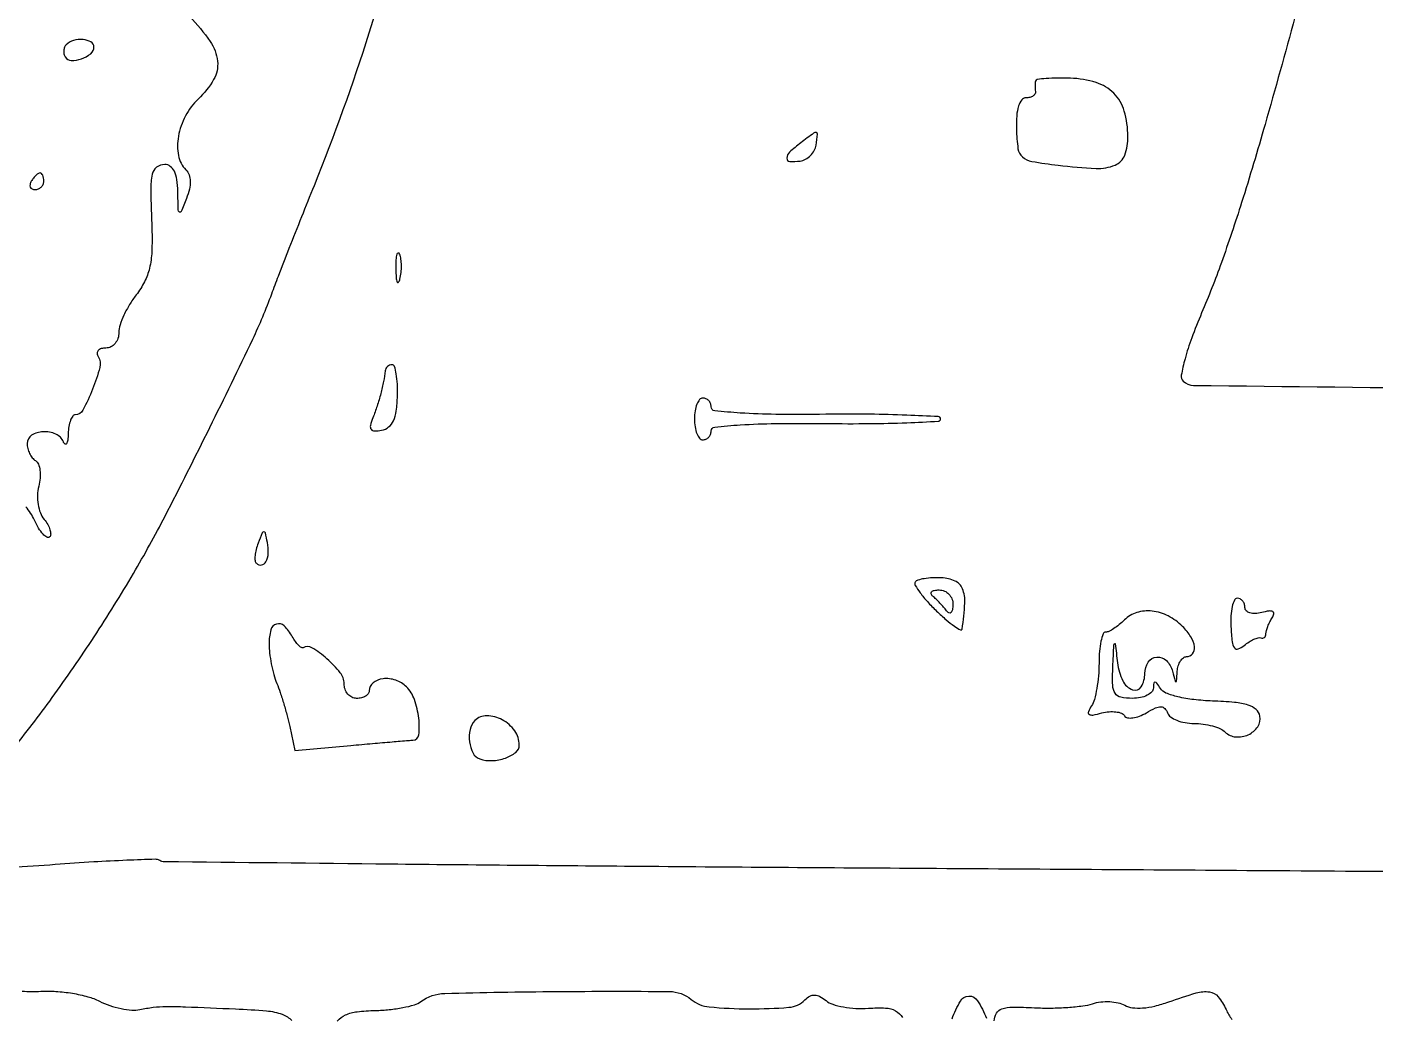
# Model space of a CAD drawing. Extents: x 0 to 5034, y 0 to 2560.
# Drawn here: x 1904 to 2065.6, y 1178 to 1296.5 of the extents above; entities that cross this region are included whole.
import ezdxf

# ---------------------------------------------------------------- set-up
doc = ezdxf.new("R2010")
doc.units = 0

msp = doc.modelspace()

# ---------------------------------------------------------------- linework, layer by layer
for points in [[(2067.550831, 1344.743673, -0.000003), (2066.39108, 1339.404517, -0.000002), (2065.006241, 1333.029467, -0.000002), (2063.623418, 1326.663945, -0.000004), (2062.470415, 1321.356639, -0.002911), (2061.458502, 1316.826241, -0.004268), (2060.51121, 1312.854103, -0.002096), (2059.664743, 1309.494811, -0.07578), (2059.352962, 1308.762087, 0.062835), (2059.026728, 1308.047112, 0.002164), (2058.122964, 1305.107145, 0.004023), (2057.096713, 1301.615463, 0.002796), (2055.991252, 1297.655448, -0.002781), (2052.4013, 1284.793986, -0.006961), (2049.598279, 1275.458189, -0.009368), (2047.170453, 1268.237066, -0.015167), (2044.807068, 1262.204757, 0.012296), (2043.611371, 1259.2037, 0.022541), (2042.809746, 1256.696726, 0.020815), (2042.3675, 1254.744608, 0.251039), (2042.595243, 1254.035466, 0.191444), (2043.832285, 1253.527228, 0.000039), (2111.563383, 1252.752597, 0.000864)], [(2322.927894, 1251.294968, 0.000022), (2409.49966, 1250.401181, 0.000401)], [(1902.138666, 1209.748344, 0.012974), (1907.002123, 1216.088085, 0.012271), (1912.03919, 1223.389618, 0.012037), (1916.745609, 1230.97587, 0.013806), (1920.529288, 1237.843114, 0.004163), (1925.901879, 1248.481493, 0.003584), (1931.042698, 1259.065311, 0.023542), (1933.327133, 1264.5, -0.004554), (1934.125665, 1266.621777, -0.001231), (1935.429708, 1269.96875, -0.001246), (1936.9289, 1273.76094, -0.001292), (1938.429082, 1277.5, 0.01911), (1945.020056, 1295.787062, 0.008647), (1952.314288, 1320.193448, 0.008278)], [(1923.477041, 1297.726607, -0.039608), (1925.931911, 1294.761937, -0.127546), (1926.823666, 1292.383487, -0.158532), (1926.356757, 1290.187057, -0.072099), (1924.517277, 1287.85496, 0.081063), (1922.971321, 1285.821483, 0.078863), (1922.133702, 1283.382877, 0.088675), (1922.141655, 1281.064947, 0.152434), (1923.030484, 1279.369516, -0.109861), (1923.414477, 1278.765864, -0.082521), (1923.558204, 1277.989432, -0.064618), (1923.452628, 1277.039494, -0.035142), (1923.09387, 1275.919516, -0.004716), (1922.448953, 1274.349176, -0.498572), (1922.254318, 1274.300167, -0.219259), (1922.116149, 1274.578503, -0.002396), (1922.063386, 1276.75, 0.029983), (1921.948151, 1278.197372, 0.077396), (1921.645386, 1279.197769, 0.122797), (1921.158877, 1279.783961, 0.159761), (1920.5, 1280, 0.162648), (1919.510785, 1279.669469, 0.184185), (1918.980356, 1278.826358, 0.054219), (1918.815806, 1276.981251, 0.004692), (1918.951827, 1272.254381, -0.020472), (1918.944327, 1269.563203, -0.047494), (1918.66561, 1267.565753, -0.058469), (1918.065872, 1265.924607, -0.049879), (1917.076026, 1264.369522, 0.030455), (1916.28148, 1263.222043, 0.028223), (1915.609833, 1261.957674, 0.029369), (1915.142474, 1260.763893, 0.07877), (1915, 1259.865141, -0.082196), (1914.882099, 1259.152791, -0.092308), (1914.542039, 1258.547885, -0.100649), (1914.035618, 1258.143413, -0.118885), (1913.440983, 1258, 0.068006), (1912.890671, 1257.924804, 0.141794), (1912.52572, 1257.699382, 0.190607), (1912.400324, 1257.365302, 0.134796), (1912.514451, 1256.976618, -0.206363), (1912.705726, 1255.680886, -0.029029), (1911.840288, 1253.05611, -0.027465), (1910.693321, 1250.564751, -0.277951), (1909.755889, 1250, 0.247772), (1909.459828, 1249.843693, 0.061071), (1909.198851, 1249.339062, 0.0483), (1909.00636, 1248.611863, 0.031803), (1908.921053, 1247.75, -0.020908), (1908.859693, 1246.953487, -0.102704), (1908.717133, 1246.528125, -0.451325), (1908.534095, 1246.492009, -0.134342), (1908.337719, 1246.75, 0.194995), (1907.440355, 1247.677872, 0.115751), (1905.906331, 1247.967294, 0.131518), (1904.535503, 1247.534921, 0.256335), (1904, 1246.559017, 0.062082), (1904.074438, 1245.96181, 0.051324), (1904.294828, 1245.359109, 0.053318), (1904.619435, 1244.840961, 0.087983), (1905.00367, 1244.497732, -0.164494), (1905.344986, 1244.085155, -0.059908), (1905.531757, 1243.339456, -0.051288), (1905.553385, 1242.409685, -0.041693), (1905.392003, 1241.425729, 0.053444), (1905.242577, 1240.358567, 0.048077), (1905.313713, 1239.244209, 0.050527), (1905.584546, 1238.229375, 0.08293), (1906.030833, 1237.462848, -0.041249), (1906.466466, 1236.839916, -0.057615), (1906.738853, 1236.217841, -0.072717), (1906.820157, 1235.688624, -0.2008), (1906.679941, 1235.346608, -0.346047), (1906.360248, 1235.308351, -0.074115), (1905.900718, 1235.691619, -0.0487), (1905.37973, 1236.405636, -0.026383), (1904.876926, 1237.370774, 0.07475), (1903.831548, 1238.977729, 0.119092)], [(2371.653125, 1192.980935, 0.000073), (2333.396231, 1193.260119, 0.000105), (2299.5, 1193.495436, -0.000105), (2265.746496, 1193.729782, -0.000075), (2227.934375, 1194.005904, -0.000075), (2191.867325, 1194.280124, -0.000161), (2164, 1194.505193, 0.00022), (2135.158311, 1194.734742, 0.000087), (2095.515265, 1195.025921, 0.000086), (2052.705471, 1195.325531, 0.000108), (2013.009411, 1195.587935, -0.000391), (1977.500732, 1195.842773, -0.000646), (1947.502402, 1196.120286, -0.000032), (1920.447605, 1196.407269, -0.136565), (1919.887228, 1196.569697, 0.147542), (1919.370124, 1196.707592, 0.001882), (1915.952056, 1196.58404, 0.005294), (1911.975956, 1196.383147, 0.003423), (1907.377817, 1196.070378, -0.014109), (1896.74886, 1195.575286, -0.200607)], [(1903.407395, 1180.90243, 0.03514), (1905.636716, 1180.882737, -0.032533), (1907.449061, 1180.876167, -0.024452), (1909.429716, 1180.642239, -0.024942), (1911.278273, 1180.235983, -0.05083), (1912.663849, 1179.702109, 0.03541), (1913.896588, 1179.183005, 0.0304), (1915.254381, 1178.811622, 0.031564), (1916.53281, 1178.627419, 0.072679), (1917.5, 1178.69048, -0.022672), (1919.119685, 1178.95997, -0.028027), (1920.646096, 1179.057028, -0.011565), (1922.963998, 1179.02071, -0.000964), (1928.968263, 1178.776054, -0.010475), (1932.701844, 1178.53827, -0.065095), (1934.572603, 1178.130606, -0.118069), (1935.74596, 1177.362502, -0.071888)], [(1941.184585, 1177.316686, -0.104517), (1942.163046, 1178.043028, -0.078452), (1943.554678, 1178.433744, -0.024291), (1945.731206, 1178.583201, 0.02064), (1947.420119, 1178.686796, 0.022212), (1949.053439, 1178.928556, 0.022436), (1950.427725, 1179.259381, 0.09061), (1951.196556, 1179.642043, -0.155623), (1954.056091, 1180.633592, -0.00421), (1967.489571, 1180.856463, -0.003911), (1980.998709, 1180.861161, -0.173008), (1983.612227, 1179.90686, 0.151052), (1985.770846, 1179.012256, 0.022246), (1990.549782, 1178.779986, 0.021118), (1995.32779, 1178.962353, 0.178103), (1997.251206, 1179.851206, -0.071544), (1997.845325, 1180.295916, -0.133648), (1998.425568, 1180.434218, -0.11747), (1999.047896, 1180.264925, -0.048351), (1999.775855, 1179.771061, 0.095587), (2000.572295, 1179.333759, 0.032853), (2001.853451, 1179.012279, 0.031239), (2003.347729, 1178.835567, 0.031409), (2004.849648, 1178.846894, -0.027542), (2006.920338, 1178.878513, -0.117361), (2008.103196, 1178.546746, -0.128122), (2008.954268, 1177.73466, -0.03552)], [(2014.888711, 1177.56878, -0.043394), (2015.883415, 1179.716622, -0.263667), (2016.898564, 1180.317917, -0.264047), (2017.934815, 1179.755634, -0.043485), (2019.006691, 1177.647673, 0.005316)], [(2019.936614, 1177.324139, -0.12659), (2020.207112, 1178.242056, -0.180398), (2020.863963, 1178.768273, -0.079802), (2022.156857, 1178.975858, -0.012459), (2024.75, 1178.911059, 0.015465), (2026.732123, 1178.873451, 0.014421), (2028.759697, 1178.956217, 0.014571), (2030.555885, 1179.13422, 0.046548), (2031.729821, 1179.397903, -0.050644), (2032.702755, 1179.608102, -0.039841), (2033.781232, 1179.642554, -0.041079), (2034.799091, 1179.509671, -0.074708), (2035.582111, 1179.213987, 0.09736), (2036.505184, 1178.912084, 0.049245), (2037.733191, 1178.883126, 0.040898), (2039.199665, 1179.114647, 0.0262), (2040.85229, 1179.609111, -0.013279), (2044.147908, 1180.688652, -0.106158), (2045.732769, 1180.813277, -0.191729), (2046.783324, 1180.223001, -0.063209), (2047.732259, 1178.688283, 0.057335), (2048.441849, 1177.510045, 0.132139)]]:
    msp.add_lwpolyline(points, format="xyb")
for points in [[(1908.693853, 1294.36052, 0.096382), (1908.487617, 1294.054641, 0.077371), (1908.390517, 1293.668938, 0.075821), (1908.414476, 1293.264427, 0.085976), (1908.559212, 1292.904194, 0.251406), (1909.292238, 1292.479983, 0.092338), (1910.51342, 1292.667218, 0.089221), (1911.616217, 1293.290262, 0.223243), (1912, 1294.106989, 0.274485), (1911.65045, 1294.695752, 0.106073), (1910.704307, 1294.975921, 0.086873), (1909.558862, 1294.864723, 0.129546)], [(2024.881139, 1290, 0.040515), (2024.844024, 1289.755647, 0.017527), (2024.832601, 1289.426562, 0.017209), (2024.844871, 1289.073781, 0.021859), (2024.881579, 1288.75, -0.172419), (2024.828196, 1288.464554, -0.11538), (2024.598026, 1288.220488, -0.087683), (2024.219424, 1288.055923, -0.058965), (2023.75, 1288.000598, 0.231418), (2023.230086, 1287.746656, 0.091389), (2022.853125, 1287.021426, 0.056942), (2022.63587, 1285.849585, 0.02419), (2022.601993, 1284.250598, 0.025352), (2022.786308, 1281.888734, 0.184089), (2023.315089, 1280.903724, 0.13765), (2024.445338, 1280.371017, 0.012142), (2027.601993, 1279.917876, 0.017612), (2032.149331, 1279.539236, 0.110156), (2034.434707, 1279.935236, 0.210474), (2035.585064, 1281.133738, 0.090284), (2035.968197, 1283.366631, 0.067246), (2035.525553, 1286.409838, 0.125861), (2034.277623, 1288.543934, 0.124417), (2032.146571, 1289.83207, 0.064895), (2029.066348, 1290.349791, 0.011608), (2027.498808, 1290.371268, 0.01847), (2026.159211, 1290.309001, 0.012948), (2025.09261, 1290.191979, 0.310405)], [(1996.75, 1282.607954, 0.024051), (1995.402515, 1281.478966, 0.199408), (1995.075623, 1280.769298, 0.405153), (1995.430559, 1280.374181, 0.053743), (1996.666871, 1280.421612, 0.088375), (1997.322229, 1280.640261, 0.071895), (1997.915964, 1281.084036, 0.071895), (1998.359739, 1281.677771, 0.088375), (1998.578388, 1282.333129, 0.008328), (1998.748718, 1283.645432, 0.403483), (1998.601396, 1283.837389, 0.19914), (1998.285352, 1283.758726, 0.003056)], [(1904.5, 1278, 0.082592), (1904.343488, 1277.6179, 0.161196), (1904.3746, 1277.29375, 0.182303), (1904.586039, 1277.078288, 0.108972), (1904.940983, 1277, 0.093332), (1905.345238, 1277.076123, 0.09642), (1905.688914, 1277.29375, 0.099167), (1905.918938, 1277.618444, 0.105053), (1906, 1278, 0.042167), (1905.967655, 1278.382849, 0.061769), (1905.870461, 1278.70625, 0.081139), (1905.727648, 1278.92554, 0.210953), (1905.559017, 1279, 0.151918), (1905.34829, 1278.934461, 0.038439), (1905.066025, 1278.70625, 0.035638), (1904.768994, 1278.382774, 0.029505)], [(1948.194949, 1267.5, 0.012823), (1948.235556, 1266.431793, 0.080377), (1948.356533, 1265.900903, 0.597527), (1948.51666, 1265.883358, 0.087174), (1948.692991, 1266.269032, 0.037336), (1948.832894, 1267.036634, 0.029507), (1948.872264, 1267.880008, 0.030339), (1948.814405, 1268.671085, 0.06278), (1948.655937, 1269.269032, 0.31318), (1948.47713, 1269.386009, 0.333666), (1948.315079, 1269.257153, 0.052471), (1948.212705, 1268.580113, 0.014395)], [(1946.923489, 1255.25, -0.024071), (1946.734505, 1253.997834, -0.014797), (1946.398033, 1252.544564, -0.014371), (1945.957427, 1251.045385, -0.016709), (1945.450711, 1249.648576, 0.033549), (1945.150552, 1248.725366, 0.217764), (1945.236631, 1248.256484, 0.250401), (1945.633236, 1248.055176, 0.043189), (1946.499969, 1248.148576, 0.119252), (1947.339031, 1248.53446, 0.117895), (1947.913128, 1249.262604, 0.076194), (1948.254317, 1250.445336, 0.025256), (1948.395878, 1252.250598, 0.018819), (1948.381673, 1253.688272, 0.030771), (1948.249102, 1254.899282, 0.032027), (1948.0364, 1255.789274, 0.32944), (1947.75, 1256.000598, 0.096532), (1947.457838, 1255.94342, 0.088119), (1947.197837, 1255.779863, 0.08793), (1947.009634, 1255.536405, 0.095543)], [(1984, 1249.5, 0.038131), (1984.073116, 1248.542644, 0.057076), (1984.29375, 1247.734375, 0.074992), (1984.617064, 1247.182831, 0.226478), (1985, 1247, 0.10383), (1985.381572, 1247.080101, 0.098949), (1985.70625, 1247.307553, 0.096746), (1985.923832, 1247.647344, 0.094445), (1986, 1248.046989, -0.383373), (1986.430676, 1248.526128, -0.01026), (1989.498232, 1248.790322, -0.013904), (1993.746252, 1248.950066, -0.005109), (1999.75, 1248.947431, 0.004765), (2005.022349, 1248.941489, 0.007941), (2009.460938, 1249.049298, 0.002516), (2013.233654, 1249.219928, 0.399577), (2013.5, 1249.5, 0.399577), (2013.233654, 1249.780072, 0.002516), (2009.460938, 1249.950702, 0.007941), (2005.022349, 1250.058511, 0.004765), (1999.75, 1250.052569, -0.005109), (1993.746252, 1250.049934, -0.013904), (1989.498232, 1250.209678, -0.01026), (1986.430676, 1250.473872, -0.383373), (1986, 1250.953011, 0.094445), (1985.923832, 1251.352656, 0.096746), (1985.70625, 1251.692447, 0.098949), (1985.381572, 1251.919899, 0.10383), (1985, 1252, 0.226478), (1984.617064, 1251.817169, 0.074992), (1984.29375, 1251.265625, 0.057076), (1984.073116, 1250.457356, 0.038131)], [(1931.696917, 1234.606872, 0.031108), (1931.450554, 1233.843711, 0.039794), (1931.325261, 1233.116061, 0.044381), (1931.323903, 1232.517723, 0.176541), (1931.476461, 1232.190205, 0.242448), (1932.09269, 1231.993026, 0.232038), (1932.627993, 1232.376835, 0.112038), (1932.90685, 1233.385971, 0.061341), (1932.808853, 1234.671731, 0.006855), (1932.556938, 1235.8404, 0.36589), (1932.387121, 1235.967698, 0.286752), (1932.19236, 1235.8296, 0.005261)], [(2010.462452, 1229.939247, 0.281693), (2010.460714, 1229.545903, 0.02322), (2011.056875, 1228.657767, 0.025678), (2011.927863, 1227.600187, 0.016632), (2013.035558, 1226.465934, 0.012969), (2014.180412, 1225.424673, 0.024918), (2015.15857, 1224.661935, 0.028963), (2015.891161, 1224.208184, 0.521535), (2016.1, 1224.312909, 0.021874), (2016.414992, 1227.427713, 0.110459), (2016.13312, 1229.141821, 0.193677), (2015.243716, 1230.067106, 0.094985), (2013.626895, 1230.451049, 0.021785), (2012.53633, 1230.451251, 0.02925), (2011.553434, 1230.350783, 0.029402), (2010.778309, 1230.178154, 0.186959)], [(2014.984687, 1227.25, -0.037587), (2014.931604, 1226.618706, -0.159858), (2014.760309, 1226.28649, -0.327207), (2014.514255, 1226.250498, -0.111066), (2014.223054, 1226.5, 0.017789), (2013.871686, 1226.937434, 0.011028), (2013.430111, 1227.426563, 0.01106), (2012.97225, 1227.890763, 0.019542), (2012.5717, 1228.25, -0.129577), (2012.368486, 1228.533999, -0.297449), (2012.422103, 1228.779687, -0.152297), (2012.752042, 1228.949546, -0.043317), (2013.333333, 1229, -0.102919), (2013.972559, 1228.867015, -0.101386), (2014.509628, 1228.489797, -0.098893), (2014.86458, 1227.922707, -0.092982)], [(2048.321089, 1224.591896, 0.013332), (2048.464719, 1222.780108, 0.127489), (2048.735122, 1222.06037, 0.342831), (2049.183243, 1221.923096, 0.081815), (2049.903695, 1222.341896, -0.029215), (2050.484838, 1222.766873, -0.036711), (2051.070219, 1223.086369, -0.039963), (2051.581919, 1223.271032, -0.167398), (2051.903695, 1223.25, 0.120639), (2052.13189, 1223.213906, 0.151666), (2052.329333, 1223.29375, 0.133082), (2052.464329, 1223.482498, 0.084158), (2052.515313, 1223.75, -0.065385), (2052.571208, 1224.117355, -0.023453), (2052.742347, 1224.61948, -0.022797), (2052.983825, 1225.158816, -0.025043), (2053.266693, 1225.656741, 0.090108), (2053.459712, 1226.130382, 0.340834), (2053.329448, 1226.400236, 0.155415), (2052.876539, 1226.471346, 0.025794), (2052.00138, 1226.29011, -0.049732), (2051.226056, 1226.167854, -0.086512), (2050.580908, 1226.242754, -0.126766), (2050.158852, 1226.495954, -0.197055), (2050, 1226.883369, 0.081786), (2049.92977, 1227.309851, 0.092126), (2049.727132, 1227.67199, 0.100674), (2049.425387, 1227.914129, 0.119455), (2049.071089, 1228, 0.295365), (2048.724412, 1227.775634, 0.051392), (2048.4676, 1226.998869, 0.041577), (2048.319752, 1225.898025, 0.025718)], [(2035.547463, 1225.404606, -0.024635), (2034.924698, 1224.840359, -0.027952), (2034.27421, 1224.365091, -0.028829), (2033.683901, 1224.02909, -0.118686), (2033.285714, 1223.938561, 0.319546), (2032.980002, 1223.726767, 0.034484), (2032.730804, 1222.851611, 0.032253), (2032.556745, 1221.651085, 0.019877), (2032.5, 1220.224276, -0.021797), (2032.433311, 1218.695225, -0.021914), (2032.233753, 1217.180546, -0.022366), (2031.943504, 1215.879777, -0.077113), (2031.593628, 1215.092476, 0.042573), (2031.23001, 1214.405833, 0.358956), (2031.322235, 1214.093755, 0.197138), (2031.75158, 1214.004527, 0.017852), (2032.842632, 1214.248596, -0.041903), (2033.707812, 1214.39891, -0.051756), (2034.525652, 1214.386513, -0.060633), (2035.181641, 1214.226193, -0.165591), (2035.545365, 1213.926599, 0.212167), (2035.90872, 1213.6785, 0.077879), (2036.544196, 1213.662286, 0.059798), (2037.338891, 1213.864688, 0.041052), (2038.177014, 1214.270479, -0.021957), (2039.268745, 1214.851466, -0.113791), (2039.931386, 1214.998627, -0.20759), (2040.380289, 1214.799537, -0.099461), (2040.713987, 1214.25, 0.154383), (2041.081449, 1213.77042, 0.058812), (2041.831713, 1213.367188, 0.051014), (2042.81042, 1213.092386, 0.042974), (2043.883333, 1213, -0.034099), (2044.999131, 1212.923817, -0.033123), (2046.105359, 1212.69662, -0.034955), (2047.048331, 1212.364471, -0.094492), (2047.632783, 1211.967217, 0.175758), (2048.88269, 1211.382697, 0.130787), (2050.396046, 1211.64345, 0.137707), (2051.526693, 1212.604352, 0.198109), (2051.786463, 1213.875827, 0.169764), (2051.332126, 1214.658521, 0.100686), (2050.379006, 1215.188955, 0.054167), (2048.751179, 1215.517091, 0.014164), (2046.087545, 1215.683407, -0.019776), (2043.860123, 1215.847592, -0.03087), (2041.966749, 1216.182051, -0.034482), (2040.529477, 1216.635329, -0.159133), (2039.865487, 1217.183407, 0.014887), (2039.435713, 1217.818541, 0.220461), (2039.207205, 1217.947004, 0.39865), (2039.056756, 1217.825214, 0.029846), (2039.015313, 1217.25, -0.189774), (2038.820544, 1216.772561, -0.087009), (2038.270123, 1216.367188, -0.067455), (2037.45788, 1216.092143, -0.047987), (2036.5, 1216, -0.049844), (2035.110285, 1216.138882, -0.206282), (2034.431987, 1216.608996, -0.133708), (2034.142126, 1217.573177, -0.017213), (2034.160037, 1219.75, -0.000452), (2034.276691, 1222.426656, -0.202828), (2034.351893, 1222.584473, -0.602997), (2034.434336, 1222.553502, -0.000683), (2034.723396, 1220.25, 0.079883), (2035.34351, 1218.116765, 0.193363), (2036.527135, 1217.021901, 0.366242), (2037.560846, 1217.384878, 0.133527), (2038, 1219, -0.145724), (2038.402642, 1220.352183, -0.233248), (2039.418866, 1220.952629, -0.217404), (2040.574841, 1220.527025, -0.134366), (2041.310674, 1219.25, 0.001923), (2041.622879, 1218.073823, 0.339035), (2041.719237, 1218, 0.392517), (2041.801199, 1218.076061, 0.002113), (2041.883999, 1219.25, -0.054605), (2042.002555, 1219.919394, -0.070943), (2042.259675, 1220.485938, -0.08736), (2042.609345, 1220.867379, -0.165114), (2043, 1221, 0.231044), (2043.724971, 1221.353891, 0.201385), (2043.948075, 1222.175646, 0.107652), (2043.514318, 1223.375741, 0.056082), (2042.517353, 1224.625504, 0.078102), (2040.801612, 1225.875193, 0.090825), (2038.87129, 1226.456426, 0.101183), (2037.027803, 1226.289391, 0.123968)], [(1933, 1222.547053, 0.030279), (1933.06703, 1221.441202, 0.018108), (1933.27342, 1220.1399, 0.018097), (1933.573972, 1218.854502, 0.029786), (1933.930792, 1217.797053, -0.015472), (1934.33197, 1216.711688, -0.007964), (1934.77012, 1215.330473, -0.007908), (1935.176183, 1213.893702, -0.01184), (1935.481008, 1212.625835), (1936.100431, 1209.751671), (1942.800215, 1210.358261, -0.000692), (1945.421527, 1210.591933, -0.000984), (1947.752251, 1210.791828, -0.000545), (1949.722896, 1210.954771, -0.014496), (1950.25, 1210.982426, 0.372056), (1950.954399, 1211.620204, 0.060991), (1950.955966, 1213.612276, 0.054395), (1950.429391, 1215.863973, 0.112214), (1949.471061, 1217.386082, 0.11542), (1948.19054, 1218.181033, 0.10933), (1946.663579, 1218.346524, 0.140196), (1945.468084, 1217.857327, 0.229878), (1945, 1216.893011, -0.164455), (1944.884842, 1216.552359, -0.095748), (1944.559375, 1216.262322, -0.076852), (1944.073715, 1216.066322, -0.057609), (1943.5, 1216, -0.116549), (1942.927847, 1216.135204, -0.100519), (1942.440625, 1216.516839, -0.093045), (1942.113561, 1217.087527, -0.083909), (1942, 1217.759453, 0.171057), (1941.53539, 1219.077771, 0.043048), (1939.936749, 1220.747297, 0.041789), (1938.143571, 1222.075476, 0.284543), (1937.089895, 1222.075002, -0.29763), (1936.87369, 1222.080123, -0.049216), (1936.538942, 1222.362417, -0.040417), (1936.160811, 1222.819585, -0.025021), (1935.790204, 1223.4104, 0.070335), (1934.818514, 1224.686889, 0.276702), (1933.897205, 1224.912171, 0.258601), (1933.214954, 1224.20094, 0.064712)], [(1957.666667, 1213.333333, 0.147339), (1957.095321, 1212.269418, 0.081866), (1957.040555, 1210.785225, 0.086058), (1957.456473, 1209.431945, 0.196565), (1958.25, 1208.74609, 0.092204), (1959.745641, 1208.53429, 0.073877), (1961.345495, 1208.84313, 0.085564), (1962.576466, 1209.529898, 0.226559), (1963, 1210.416631, 0.157747), (1962.453145, 1212.106833, 0.11159), (1960.946164, 1213.435791, 0.121418), (1959.117683, 1213.919845, 0.203371)]]:
    msp.add_lwpolyline(points, format="xyb", close=True)

doc.saveas('drawing.dxf')
